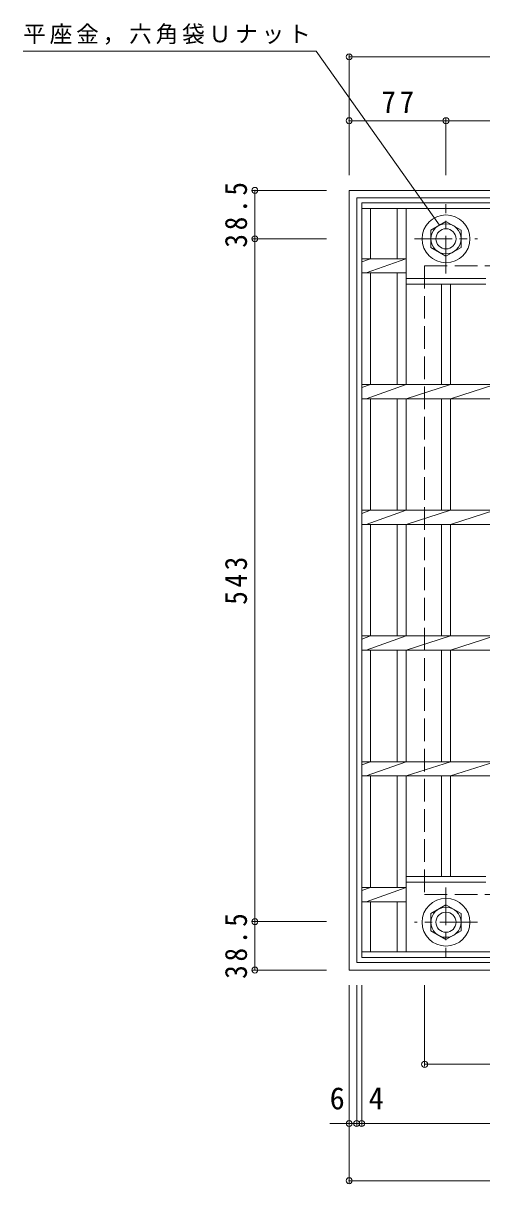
# Model space of a CAD drawing. Units: millimetres at full size, sheet at 1:6. Extents: x -935 to 1000, y -824 to 801.
# Drawn here: x -935 to -571, y -230 to 693 of the extents above; entities that cross this region are included whole.
import ezdxf
from ezdxf.enums import TextEntityAlignment as Align

# ---------------------------------------------------------------- set-up
doc = ezdxf.new("R2010")
doc.units = ezdxf.units.MM
doc.header["$LTSCALE"] = 6
doc.header["$PDMODE"] = 32
doc.header["$PDSIZE"] = 4.8
doc.linetypes.add('CHAIN1', pattern=[8, 5, -1, 1, -1])
doc.linetypes.add('DASHED3', pattern=[4, 3, -1])
for name, color, linetype, lineweight in [('E-1', 2, 'Continuous', 9), ('E-2', 3, 'Continuous', 9), ('E-4', 7, 'Continuous', 9), ('E-5', 7, 'Continuous', 9)]:
    doc.layers.add(name, color=color, linetype=linetype, lineweight=lineweight)
doc.styles.add('ＭＳ ゴシック', font='')
doc.styles.get('ＭＳ ゴシック').set_extended_font_data('MS Gothic')

msp = doc.modelspace()

# ---------------------------------------------------------------- linework, layer by layer
at = {"layer": 'E-1'}
for p, q in [((-676.25, 559.99), (-56.25, 559.99)), ((-676.25, 559.99), (-676.25, -60.011)), ((-670.25, 553.989), (-670.25, -54.011)), ((-611.249, -15.083), (-599.249, -8.154)), ((-599.249, -8.154), (-587.249, -15.083)), ((-611.249, -28.939), (-611.249, -15.083)), ((-587.249, -15.083), (-587.249, -28.939)), ((-599.249, -35.868), (-611.249, -28.939)), ((-587.249, -28.939), (-599.249, -35.868)), ((-670.25, -54.011), (-62.25, -54.011)), ((-676.25, -60.011), (-56.25, -60.011))]:
    msp.add_line(p, q, dxfattribs=at)
at = {"layer": 'E-1', "linetype": 'CHAIN1'}
for p, q in [((-599.249, 493.853), (-599.249, 549.126)), ((-624.386, 521.49), (-574.112, 521.49)), ((-599.249, 5.625), (-599.249, -49.648)), ((-574.112, -22.011), (-624.386, -22.011))]:
    msp.add_line(p, q, dxfattribs=at)
at = {"layer": 'E-1', "linetype": 'DASHED3'}
for p, q in [((-616.25, 499.989), (-616.25, -0.011)), ((-616.25, 499.989), (-116.25, 499.989)), ((-616.25, -0.011), (-116.25, -0.011))]:
    msp.add_line(p, q, dxfattribs=at)
at = {"layer": 'E-1'}
msp.add_lwpolyline([(-670.25, 553.989), (-62.25, 553.989), (-62.25, -54.011)], dxfattribs=at)
msp.add_lwpolyline([(-587.249, 528.417), (-587.249, 514.561), (-599.249, 507.632), (-611.249, 514.561), (-611.249, 528.417), (-599.249, 535.346)], close=True, dxfattribs=at)
for centre, radius in [((-599.249, 521.49), 19), ((-599.249, 521.49), 12), ((-599.249, 521.49), 8), ((-599.249, -22.011), 19), ((-599.249, -22.011), 12), ((-599.249, -22.011), 8)]:
    msp.add_circle(centre, radius, dxfattribs=at)
at = {"layer": 'E-2'}
for p, q in [((-666.249, 549.989), (-66.25, 549.989)), ((-666.249, -50.011), (-666.249, 549.989)), ((-666.249, 545.489), (-66.25, 545.489)), ((-659.249, 505.639), (-659.249, 545.489)), ((-638.049, 505.639), (-638.049, 545.489)), ((-631.049, 405.639), (-631.049, 545.489)), ((-666.249, 503.151), (-659.249, 505.639)), ((-666.249, 505.639), (-631.052, 505.639)), ((-662.849, 494.34), (-631.052, 505.639)), ((-666.249, 494.339), (-631.049, 494.339)), ((-659.249, 405.639), (-659.249, 494.339)), ((-638.049, 405.639), (-638.049, 494.339)), ((-631.049, 489.989), (-567.449, 489.989)), ((-631.049, 485.489), (-567.449, 485.489)), ((-602.749, 405.639), (-602.749, 485.489)), ((-595.749, 405.639), (-595.749, 485.489)), ((-666.249, 405.639), (-66.25, 405.639)), ((-666.249, 403.151), (-659.246, 405.639)), ((-662.849, 394.34), (-631.049, 405.639)), ((-631.049, 394.34), (-595.749, 405.639)), ((-595.749, 394.34), (-560.449, 405.639)), ((-666.249, 394.34), (-66.25, 394.34)), ((-659.249, 305.639), (-659.249, 394.34)), ((-638.049, 305.639), (-638.049, 394.34)), ((-631.049, 305.639), (-631.049, 394.34)), ((-602.749, 305.639), (-602.749, 394.34)), ((-595.749, 305.639), (-595.749, 394.34)), ((-666.249, 303.151), (-659.246, 305.64)), ((-666.249, 305.639), (-66.25, 305.639)), ((-662.849, 294.34), (-631.049, 305.64)), ((-631.049, 294.34), (-595.749, 305.64)), ((-595.749, 294.34), (-560.449, 305.64)), ((-666.249, 294.339), (-66.25, 294.339)), ((-659.249, 205.639), (-659.249, 294.339)), ((-638.049, 205.639), (-638.049, 294.339)), ((-631.049, 205.639), (-631.049, 294.339)), ((-602.749, 205.639), (-602.749, 294.339)), ((-595.749, 205.639), (-595.749, 294.339)), ((-666.249, 205.639), (-66.25, 205.639)), ((-666.249, 203.151), (-659.246, 205.639)), ((-662.849, 194.34), (-631.049, 205.639)), ((-631.049, 194.34), (-595.749, 205.639)), ((-595.749, 194.34), (-560.449, 205.639)), ((-666.249, 194.339), (-66.25, 194.339)), ((-659.249, 105.64), (-659.249, 194.339)), ((-638.049, 105.64), (-638.049, 194.339)), ((-631.049, 105.64), (-631.049, 194.339)), ((-602.749, 105.64), (-602.749, 194.339)), ((-595.749, 105.64), (-595.749, 194.339)), ((-666.249, 105.64), (-66.25, 105.64)), ((-666.249, 103.151), (-659.246, 105.64)), ((-662.849, 94.34), (-631.049, 105.64)), ((-631.049, 94.34), (-595.749, 105.64)), ((-595.749, 94.34), (-560.449, 105.64)), ((-666.249, 94.339), (-66.25, 94.339)), ((-659.249, 5.639), (-659.249, 94.339)), ((-638.049, 5.639), (-638.049, 94.339)), ((-631.049, -45.511), (-631.049, 94.339)), ((-602.749, 14.489), (-602.749, 94.339)), ((-595.749, 14.489), (-595.749, 94.339)), ((-567.449, 14.489), (-631.049, 14.489)), ((-567.449, 9.989), (-631.049, 9.989)), ((-666.249, 3.151), (-659.246, 5.639)), ((-666.249, 5.639), (-631.049, 5.639)), ((-662.849, -5.66), (-631.049, 5.639)), ((-666.249, -5.661), (-631.049, -5.661)), ((-659.249, -45.511), (-659.249, -5.661)), ((-638.049, -45.511), (-638.049, -5.661)), ((-66.25, -45.511), (-666.249, -45.511)), ((-66.25, -50.011), (-666.249, -50.011))]:
    msp.add_line(p, q, dxfattribs=at)
at = {"layer": 'E-4'}
for p, q in [((-676.25, 668.012), (-676.25, 571.99)), ((-676.25, 666.212), (-366.25, 666.212)), ((-676.25, 617.218), (-676.25, 571.99)), ((-676.25, 615.418), (-599.249, 615.418)), ((-599.249, 617.218), (-599.249, 571.99)), ((-599.249, 615.418), (-140.25, 615.418)), ((-753.05, 559.99), (-694.14, 559.99)), ((-751.25, 521.49), (-751.25, 559.99)), ((-753.05, 521.49), (-694.14, 521.49)), ((-751.25, -21.511), (-751.25, 521.49)), ((-753.05, -21.511), (-694.14, -21.511)), ((-751.25, -60.011), (-751.25, -21.511)), ((-753.05, -60.011), (-694.14, -60.011)), ((-676.25, -229.412), (-676.25, -72.01)), ((-670.25, -183.878), (-670.25, -72.01)), ((-666.2, -183.878), (-666.2, -72.01)), ((-616.25, -136.811), (-616.25, -72.01)), ((-616.25, -135.011), (-116.25, -135.011)), ((-676.25, -182.078), (-691.72, -182.078)), ((-676.25, -182.078), (-670.25, -182.078)), ((-670.25, -182.078), (-666.2, -182.078)), ((-666.2, -182.078), (-66.3, -182.078)), ((-676.25, -227.612), (-56.25, -227.612))]:
    msp.add_line(p, q, dxfattribs=at)
for p in [(-676.25, 666.212), (-676.25, 615.418), (-599.249, 615.418), (-751.25, 559.99), (-751.25, 521.49), (-751.25, -21.511), (-751.25, -60.011), (-616.25, -135.011), (-676.25, -182.078), (-670.25, -182.078), (-666.2, -182.078), (-676.25, -227.612)]:
    msp.add_point(p, dxfattribs=at)
at = {"layer": 'E-5'}
for p, q in [((-702.457, 670.849), (-935.457, 670.849)), ((-604.482, 532.288), (-702.457, 670.849))]:
    msp.add_line(p, q, dxfattribs=at)

# ---------------------------------------------------------------- texts
at = {"layer": 'E-4', "color": 2, "style": 'ＭＳ ゴシック'}
for s, p in [('6', (-691.72, -176.078)), ('4', (-660.745, -176.078))]:
    msp.add_text(s, height=17.6, dxfattribs=at).set_placement(p, align=Align.BOTTOM_LEFT)
at = {"layer": 'E-4', "color": 2, "insert": (-650.5, 621.418), "char_height": 17.6, "attachment_point": 7, "style": 'ＭＳ ゴシック'}
msp.add_mtext('\\T1.27;\\W0.95;77', dxfattribs=at)
at = {"layer": 'E-4', "color": 2, "char_height": 17.6, "attachment_point": 7, "rotation": 90, "style": 'ＭＳ ゴシック'}
for s, insert in [('\\T1.28;\\W0.9;38.5', (-757.25, 514.49)), ('\\T1.27;\\W0.9;543', (-757.25, 230.489)), ('\\T1.28;\\W0.9;38.5', (-757.25, -67.011))]:
    msp.add_mtext(s, dxfattribs=dict(at, insert=insert))
at = {"layer": 'E-5', "insert": (-935.457, 675.849), "char_height": 13.2, "attachment_point": 7, "style": 'ＭＳ ゴシック'}
msp.add_mtext('\\T1.17;平座金，六角袋Ｕナット', dxfattribs=at)

doc.saveas('drawing.dxf')
